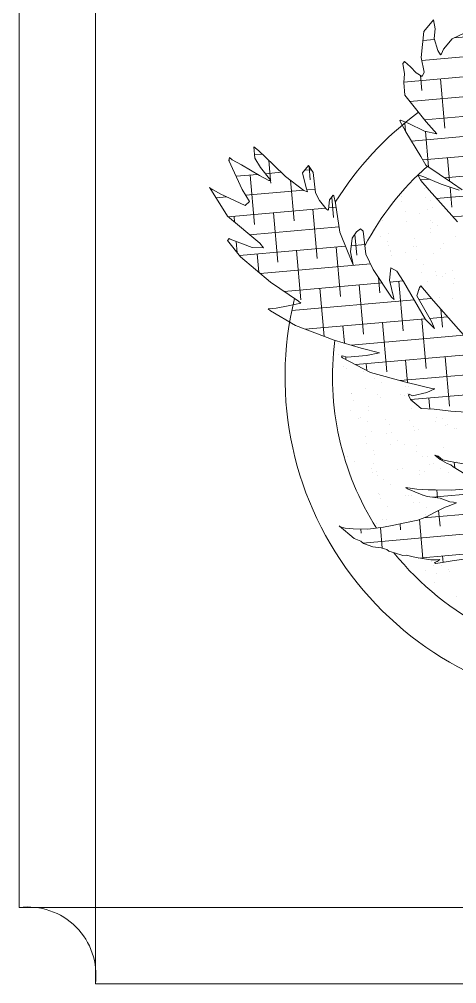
# Model space of a CAD drawing. Header units: millimetres. Extents: x 235.7 to 251.5, y 148.6 to 159.
# Drawn here: x 249.4412 to 249.6566, y 155.4264 to 155.901 of the extents above; entities that cross this region are included whole.
import ezdxf

# ---------------------------------------------------------------- set-up
doc = ezdxf.new("R2010")
doc.units = ezdxf.units.MM
doc.layers.add('A-FURN', color=9, linetype='Continuous', lineweight=18)

msp = doc.modelspace()

# ---------------------------------------------------------------- linework, layer by layer
at = {"layer": 'A-FURN'}
for p, q in [((249.4787248424029, 156.0263692791711), (249.4787248424029, 155.4263692791944)), ((249.4412248424262, 155.9888692791944), (249.4412248424262, 155.4638692791711)), ((249.4412248424262, 155.4638692791711), (250.0412248424029, 155.4638692791711)), ((249.4787248424029, 155.4263692791362), (250.0037248424844, 155.4263692791944))]:
    msp.add_line(p, q, dxfattribs=at)
at = {"layer": 'A-FURN', "color": 252}
for p, q in [((249.6403934639476, 155.8949639004891), (249.6451528731279, 155.9006359850341)), ((249.6451528731279, 155.9006359850341), (249.6460781830231, 155.8962349359604)), ((249.6391413701635, 155.8821201179959), (249.6403934639476, 155.8949639004891)), ((249.6460781830231, 155.8962349359604), (249.6455327358134, 155.8914570436972)), ((249.6544522430963, 155.8914233668743), (249.6606203641848, 155.8943024649193)), ((249.6456655262758, 155.8910024741301), (249.6399586048735, 155.8905031832037)), ((249.6455327358134, 155.8914570436972), (249.6472470918056, 155.8855884382517)), ((249.6500894513434, 155.8862239559874), (249.6544522430963, 155.8914233668743)), ((249.6754341327298, 155.8936068897237), (249.6553693582631, 155.8918514494217)), ((249.6472470918056, 155.8855884382517), (249.6487136600556, 155.8835523776374)), ((249.649110277483, 155.8840250512954), (249.6500894513434, 155.8862239559874)), ((249.6300895916233, 155.8792442596014), (249.630882826469, 155.880189607024)), ((249.6311717325945, 155.8799471880754), (249.6306404092465, 155.8799007033058)), ((249.630882826469, 155.880189607024), (249.6339316758167, 155.8776313375278)), ((249.640570632779, 155.8748797867722), (249.6391413701635, 155.8821201179959)), ((249.6718112534214, 155.8835026854389), (249.6394277277536, 155.8806694940579)), ((249.6487136600556, 155.8835523776374), (249.649110277483, 155.8840250512954)), ((249.6309570450217, 155.8740862845747), (249.6300895916233, 155.8792442596014)), ((249.6339316758167, 155.8776313375278), (249.6365839076397, 155.8746003942576)), ((249.6306388347984, 155.869923192146), (249.6309570450217, 155.8740862845747)), ((249.674421792153, 155.8739438345675), (249.6306534655517, 155.8701146021684)), ((249.6365839076397, 155.8746003942576), (249.6396906133385, 155.8727990505405)), ((249.6387745866109, 155.8733301853412), (249.6394169718975, 155.8659876879184)), ((249.6396906133385, 155.8727990505405), (249.640570632779, 155.8748797867722)), ((249.6487049859579, 155.8716939055635), (249.6508294071874, 155.8474116597975)), ((249.631150968741, 155.8636537860265), (249.6306388347984, 155.869923192146)), ((249.6415037310161, 155.8505367501002), (249.631150968741, 155.8636537860265)), ((249.6833782314756, 155.8649401780578), (249.6335746741216, 155.860582931386)), ((249.6286553549936, 155.8510479602456), (249.6289528179917, 155.8514024655499)), ((249.6289528179917, 155.8514024655499), (249.632794902243, 155.8497895434276)), ((249.68391460317, 155.8551998610844), (249.6408004144095, 155.8514278583308)), ((249.6315719330355, 155.845580155474), (249.6286553549936, 155.8510479602456)), ((249.6310348668094, 155.8499268833369), (249.6313843969259, 155.8459317358239)), ((249.632794902243, 155.8497895434276), (249.6407889033073, 155.8459009840621)), ((249.6469073490822, 155.8445930320201), (249.6415037310161, 155.8505367501002)), ((249.6390286680638, 155.833483579818), (249.6315719330355, 155.845580155474)), ((249.6960377350332, 155.8464732542728), (249.6343483633675, 155.8410761335921)), ((249.6407889033073, 155.8459009840621), (249.6469073490822, 155.8445930320201)), ((249.6411816766547, 155.8458170202432), (249.6427066049589, 155.8283870099685)), ((249.5567536532637, 155.8382835507937), (249.5589556000176, 155.8364359117163)), ((249.5572244893413, 155.8326529021184), (249.5567536532637, 155.8382835507937)), ((249.7102815775973, 155.8379321856062), (249.6400070233848, 155.8317839587783)), ((249.5444297809118, 155.8315081343551), (249.5447148742979, 155.8328798600268)), ((249.5447148742979, 155.8328798600268), (249.5460699184093, 155.8317428513102)), ((249.5608443307037, 155.8346453640106), (249.5570853790591, 155.8343164983549)), ((249.5600295432353, 155.8280841493511), (249.5572244893413, 155.8326529021184)), ((249.5589556000176, 155.8364359117163), (249.5663504863856, 155.8294254380057)), ((249.641494960988, 155.8291990791813), (249.6390286680638, 155.833483579818)), ((249.652104059925, 155.8328423123379), (249.6531034878146, 155.8214187992868)), ((249.5509073421956, 155.8172126539098), (249.5444297809118, 155.8315081343551)), ((249.5445222027145, 155.831952821484), (249.5445925318779, 155.8311489554679)), ((249.5460699184093, 155.8317428513102), (249.5506597507766, 155.8293011303575)), ((249.5506597507766, 155.8293011303575), (249.5595419525224, 155.824063183041)), ((249.5650365437767, 155.8216677574972), (249.5600295432353, 155.8280841493511)), ((249.5641339673302, 155.8315267344684), (249.5649914616515, 155.8217255295261)), ((249.5663504863856, 155.8294254380057), (249.572390328487, 155.8235519729442)), ((249.5806488721329, 155.8254824838581), (249.5836235029371, 155.8290275367045)), ((249.5836235029371, 155.8290275367045), (249.5858791173907, 155.8255239197277)), ((249.5839748522567, 155.8284817903168), (249.5845386560262, 155.8220374837423)), ((249.6546116755387, 155.8204079798098), (249.641494960988, 155.8291990791813)), ((249.558536351755, 155.8246561986007), (249.5479540394902, 155.8237303662437)), ((249.554975076861, 155.82434462742), (249.5570994980907, 155.8000623816541)), ((249.5595419525224, 155.824063183041), (249.5641317848897, 155.8216214620882)), ((249.5702050283482, 155.8256770755211), (249.5624381472489, 155.8249975614739)), ((249.572390328487, 155.8235519729442), (249.5814253522944, 155.8167762162372)), ((249.5825160501962, 155.8180760689155), (249.5806488721329, 155.8254824838581)), ((249.5849500075937, 155.8269670940489), (249.5816525269898, 155.8266786018779)), ((249.5858791173907, 155.8255239197277), (249.5871058825636, 155.8156343479627)), ((249.6389374984063, 155.8216793554915), (249.6374296322333, 155.8243541735985)), ((249.6374296322333, 155.8243541735985), (249.6404248138327, 155.8234518819437)), ((249.6404248138327, 155.8234518819437), (249.6489848129692, 155.8198938701849)), ((249.6959689806239, 155.8268927522093), (249.6508285954525, 155.8229434802396)), ((249.5347663214687, 155.8182716503965), (249.5402030564394, 155.8151192989183)), ((249.5351050824966, 155.8179873982173), (249.5347663214687, 155.8182716503965)), ((249.5641317848897, 155.8216214620882), (249.5650365437767, 155.8216677574972)), ((249.5649966944422, 155.8216657184553), (249.5651128594133, 155.8203379467587)), ((249.5747754002227, 155.8217633040758), (249.5765252947034, 155.8017619186376)), ((249.6432443128533, 155.8222799414913), (249.6388172725051, 155.8218926256478)), ((249.6429860723703, 155.8168726460214), (249.6389374984063, 155.8216793554915)), ((249.7137044969938, 155.8186571654174), (249.6466575155378, 155.8127913146164)), ((249.6489848129692, 155.8198938701849), (249.6577720489372, 155.8169506581933)), ((249.6533652648367, 155.8184266742342), (249.6542284811545, 155.8085600665719)), ((249.6593130320053, 155.8170672067948), (249.6546116755387, 155.8204079798098)), ((249.5436896247656, 155.8041390139129), (249.5351050824966, 155.8179873982173)), ((249.5359941942779, 155.8175596998074), (249.5360967315948, 155.8163876929127)), ((249.5434983644666, 155.8135533017747), (249.5381441361017, 155.8130848674909)), ((249.5402030564394, 155.8151192989183), (249.5523779027828, 155.8093335652513)), ((249.5546005966646, 155.8112945131823), (249.5509073421956, 155.8172126539098)), ((249.5813115914112, 155.8168615304638), (249.5526891855685, 155.8143573944297)), ((249.5814253522944, 155.8167762162372), (249.5831770137753, 155.8161118812274)), ((249.5831770137753, 155.8161118812274), (249.5825160501962, 155.8180760689155)), ((249.5868930811212, 155.8173498475389), (249.5828786171597, 155.8169986274522)), ((249.5871058825636, 155.8156343479627), (249.5890640339216, 155.8117762255656)), ((249.5939555181423, 155.812101913721), (249.5958394508317, 155.8143471138705)), ((249.5950781021748, 155.8134397671655), (249.5959510913161, 155.8034614556213)), ((249.5958394508317, 155.8143471138705), (249.5961782119082, 155.8140628617494)), ((249.5961782119082, 155.8140628617494), (249.5968928432449, 155.8104426961131)), ((249.6295146545733, 155.8136912608943), (249.6295146545733, 155.8136912608943)), ((249.6409922866546, 155.8177064902369), (249.6409922866546, 155.8177064902369)), ((249.6570239080191, 155.8012675937239), (249.6429860723703, 155.8168726460214)), ((249.5523779027828, 155.8093335652513), (249.5546005966646, 155.8112945131823)), ((249.5890640339216, 155.8117762255656), (249.5922657052244, 155.8076801466696)), ((249.5935092252945, 155.8074421899668), (249.5939555181423, 155.812101913721)), ((249.5968928432449, 155.8104426961131), (249.5990449182644, 155.7961520752165)), ((249.6293945394128, 155.8110889328922), (249.6293945394128, 155.8110889328922)), ((249.6413593702884, 155.8131741094377), (249.6413593702884, 155.8131741094377)), ((249.6434994321356, 155.8119622038281), (249.6434994321356, 155.8119622038281)), ((249.5596113932685, 155.7907791617257), (249.5436896247656, 155.8041390139129)), ((249.5920078112268, 155.8080100850241), (249.5440740725424, 155.8038164262888)), ((249.5469617155382, 155.8040690623155), (249.5472143497418, 155.8011814401564)), ((249.5663875121511, 155.805768599299), (249.5685119333806, 155.7814863535331)), ((249.5858133087639, 155.8074681362828), (249.5879377299933, 155.7831858905167)), ((249.5922657052244, 155.8076801466696), (249.5931126078184, 155.8069695162508)), ((249.5931126078184, 155.8069695162508), (249.5935092252945, 155.8074421899668)), ((249.5971908904879, 155.8084635457016), (249.5935767632294, 155.808147350538)), ((249.6315482946839, 155.8063407704057), (249.6315482946839, 155.8063407704057)), ((249.6384070204028, 155.8053473492774), (249.6384070204028, 155.8053473492774)), ((249.6423667274587, 155.8072665758466), (249.6423667274587, 155.8072665758466)), ((249.6446721847537, 155.8082427077202), (249.6446721847537, 155.8082427077202)), ((249.701507820266, 155.807802851055), (249.6548194623869, 155.803718149022)), ((249.6202304492571, 155.8018623737628), (249.6202304492571, 155.8018623737628)), ((249.6320751649722, 155.8013452223063), (249.6320751649722, 155.8013452223063)), ((249.6438013520902, 155.8019107809824), (249.6438013520902, 155.8019107809824)), ((249.6447381011808, 155.8007923465715), (249.6447381011808, 155.8007923465715)), ((249.6472550400608, 155.7997105390863), (249.6472550400608, 155.7997105390863)), ((249.5986456196185, 155.798803574593), (249.5546368094284, 155.7949533026061)), ((249.5990449182644, 155.7961520752165), (249.6028455081626, 155.7869219789614)), ((249.6052170317296, 155.7931881453817), (249.607357129552, 155.7964266082797)), ((249.6064711053781, 155.7950858488135), (249.6073635266061, 155.7848854275004)), ((249.607357129552, 155.7964266082797), (249.6091832060062, 155.7979148825527)), ((249.6091832060062, 155.7979148825527), (249.6105382501176, 155.7967778738362)), ((249.6105382501176, 155.7967778738362), (249.6119178375166, 155.7853504926414)), ((249.622834570049, 155.795595792545), (249.622834570049, 155.795595792545)), ((249.6435680905318, 155.7981413173425), (249.6435680905318, 155.7981413173425)), ((249.6438226166067, 155.7962079998628), (249.6438226166067, 155.7962079998628)), ((249.5437678356463, 155.7921926635259), (249.5445610705407, 155.7931380110065)), ((249.5501711783773, 155.7840005055299), (249.5437678356463, 155.7921926635259)), ((249.5445610705407, 155.7931380110065), (249.5450692121067, 155.7927116327668)), ((249.5450692121067, 155.7927116327668), (249.5558477163671, 155.7887016652512)), ((249.5480524629162, 155.7916017627378), (249.5485342687888, 155.7860946964142)), ((249.5614167226041, 155.7884588488836), (249.5596113932685, 155.7907791617257)), ((249.6042584086643, 155.7865418961886), (249.6052170317296, 155.7931881453817)), ((249.611341180744, 155.7901270488526), (249.6046916032161, 155.7895452862016)), ((249.6190771606443, 155.793921250554), (249.6190771606443, 155.793921250554)), ((249.6225308486149, 155.7917210086578), (249.6225308486149, 155.7917210086578)), ((249.635770204109, 155.7929505844172), (249.635770204109, 155.7929505844172)), ((249.6501841220587, 155.790761076013), (249.6501841220587, 155.790761076013)), ((249.6562675210508, 155.7939689554715), (249.6562675210508, 155.7939689554715)), ((249.6018670851437, 155.7892981728904), (249.54960428053, 155.7847257699626)), ((249.5558477163671, 155.7887016652512), (249.5614167226041, 155.7884588488836)), ((249.5583741508283, 155.7854930341944), (249.5591649752931, 155.7764538691993)), ((249.577799947441, 155.787192571178), (249.5799243686705, 155.7629103254121)), ((249.5972257440538, 155.7888921081617), (249.5993501652833, 155.7646098623957)), ((249.6028455081626, 155.7869219789614), (249.6055761472385, 155.7802006169785)), ((249.6055761472385, 155.7802006169785), (249.6042584086643, 155.7865418961886)), ((249.6119178375166, 155.7853504926414), (249.6154953791376, 155.7779185001817)), ((249.622790959656, 155.7895163351748), (249.622790959656, 155.7895163351748)), ((249.6238190666573, 155.7873291509949), (249.6238190666573, 155.7873291509949)), ((249.6240359331221, 155.786470534041), (249.6240359331221, 155.786470534041)), ((249.6315433296049, 155.785979425043), (249.6315433296049, 155.785979425043)), ((249.6354538958646, 155.7889634594399), (249.6354538958646, 155.7889634594399)), ((249.6369429567271, 155.7892310883093), (249.6369429567271, 155.7892310883093)), ((249.6451970574107, 155.7857680854726), (249.6451970574107, 155.7857680854726)), ((249.6487012752828, 155.7883850663635), (249.6487012752828, 155.7883850663635)), ((249.5649072832491, 155.7716355360473), (249.5501711783773, 155.7840005055299)), ((249.6142090553318, 155.7805907119514), (249.5598976574973, 155.7758390803406)), ((249.624290459197, 155.7845372165613), (249.624290459197, 155.7845372165613)), ((249.6369376612923, 155.782542856748), (249.6369376612923, 155.782542856748)), ((249.6403913492629, 155.7803426148519), (249.6403913492629, 155.7803426148519)), ((249.6154953791376, 155.7779185001817), (249.6245467649338, 155.7642824952277)), ((249.6234728218807, 155.7726342575536), (249.6242042078435, 155.7786657070095)), ((249.6242042078435, 155.7786657070095), (249.6271415331106, 155.7770064893623)), ((249.6271415331106, 155.7770064893623), (249.6304547285614, 155.772011358462)), ((249.6394170699668, 155.7765561792321), (249.6394170699668, 155.7765561792321)), ((249.6463984204839, 155.7766428269685), (249.6463984204839, 155.7766428269685)), ((249.6512617856818, 155.7760390277755), (249.6512617856818, 155.7760390277755)), ((249.6544060314836, 155.7773708900245), (249.6544060314836, 155.7773708900245)), ((249.5787015199228, 155.7622759321624), (249.5649072832491, 155.7716355360473)), ((249.6198884142212, 155.7713003480542), (249.5716244966361, 155.7670778024082)), ((249.6181041383308, 155.7739883778687), (249.6187759618961, 155.7663093993793)), ((249.6254515239274, 155.7643287906459), (249.6234728218807, 155.7726342575536)), ((249.6303209328925, 155.77221307517), (249.6237109393604, 155.77163477567)), ((249.6280639759566, 155.7720156170242), (249.6301883971861, 155.7477333712583)), ((249.6304547285614, 155.772011358462), (249.6412783268073, 155.7532636738508)), ((249.6424548940319, 155.7717494566021), (249.6424548940319, 155.7717494566021)), ((249.6466529465588, 155.7747095094888), (249.6466529465588, 155.7747095094888)), ((249.6494038302528, 155.7746010312371), (249.6494038302528, 155.7746010312371)), ((249.6547981619403, 155.7711644629421), (249.6547981619403, 155.7711644629421)), ((249.6555787841017, 155.7736513939166), (249.6555787841017, 155.7736513939166)), ((249.589212382731, 155.7686165430571), (249.5912834879383, 155.7449437022134)), ((249.6086381793437, 155.7703160800408), (249.6107626005732, 155.7460338342748)), ((249.6246796388069, 155.7666115008086), (249.6246796388069, 155.7666115008086)), ((249.6369448558385, 155.764954589217), (249.6383372055936, 155.7690218510035)), ((249.6381587479328, 155.7685005494972), (249.6382017585089, 155.7680089363628)), ((249.6383372055936, 155.7690218510035), (249.6390312860679, 155.7698490300236)), ((249.6390312860679, 155.7698490300236), (249.6452239502889, 155.7624377555231)), ((249.5735662403849, 155.7599397610165), (249.5798871835445, 155.7612810495644)), ((249.6357162242266, 155.7628978585821), (249.5754154686504, 155.7576222260672)), ((249.5798871835445, 155.7612810495644), (249.5787015199228, 155.7622759321624)), ((249.6245467649338, 155.7642824952277), (249.6259018090451, 155.7631454865111)), ((249.6259018090451, 155.7631454865111), (249.6254515239274, 155.7643287906459)), ((249.6441743539383, 155.7522432136778), (249.6369448558385, 155.764954589217)), ((249.6442179937876, 155.7636416670386), (249.6380009225468, 155.7630977437847)), ((249.6452239502889, 155.7624377555231), (249.6599806060231, 155.7456254413839)), ((249.6480273873628, 155.7642695950985), (249.6480273873628, 155.7642695950985)), ((249.6546405165743, 155.7636572649092), (249.6546405165743, 155.7636572649092)), ((249.5637254156897, 155.7585314590426), (249.5677121408777, 155.7588108516151)), ((249.5649110792629, 155.7575365763867), (249.5637254156897, 155.7585314590426)), ((249.577238747726, 155.7502130332805), (249.5649110792629, 155.7575365763867)), ((249.5677121408777, 155.7588108516151), (249.5735662403849, 155.7599397610165)), ((249.6488365024463, 155.7583219610771), (249.6496141937989, 155.7494329082417)), ((249.6410950106328, 155.7535811980001), (249.5820338113886, 155.748414012612)), ((249.6200506146338, 155.7517400519197), (249.6221750358633, 155.7274578061537)), ((249.6394764112466, 155.7534395889032), (249.6416008324761, 155.7291573431373)), ((249.6412783268073, 155.7532636738508), (249.6456243638275, 155.7488114696363)), ((249.652148774394, 155.7545482770185), (249.6433034946594, 155.7537744153161)), ((249.6456243638275, 155.7488114696363), (249.6441743539383, 155.7522432136778)), ((249.5963376444085, 155.7430474746362), (249.577238747726, 155.7502130332805)), ((249.6006248180209, 155.7500405149361), (249.6013645737255, 155.7415850685422)), ((249.60956189074, 155.7392003510337), (249.5963376444085, 155.7430474746362)), ((249.6601740171593, 155.7454631513665), (249.6047130582594, 155.7406109461945)), ((249.5983170746001, 155.7416479109143), (249.5983170746001, 155.7416479109143)), ((249.684315934976, 155.7377880520752), (249.60693525347, 155.7310181196675)), ((249.6185763636364, 155.7368719389253), (249.60956189074, 155.7392003510337)), ((249.5984860882506, 155.7358174778507), (249.5984860882506, 155.7358174778507)), ((249.5998573296393, 155.7348585562327), (249.6002539470574, 155.7353312299974)), ((249.6003654712054, 155.734432177993), (249.5998573296393, 155.7348585562327)), ((249.6002539470574, 155.7353312299974), (249.6026418327195, 155.73473714818)), ((249.614234122688, 155.7272251834304), (249.6003654712054, 155.734432177993)), ((249.6019486000183, 155.7349096174692), (249.6020677643458, 155.7335475629732)), ((249.6026418327195, 155.73473714818), (249.6122554204768, 155.7355306503773)), ((249.6122554204768, 155.7355306503773), (249.6185763636364, 155.7368719389253)), ((249.6125825200291, 155.7359157261847), (249.6125825200291, 155.7359157261847)), ((249.6314630499238, 155.7331640237987), (249.6324256270308, 155.7221617171204)), ((249.6508888465365, 155.7348635607821), (249.653013267766, 155.7105813150162)), ((249.6006313825775, 155.7302942927624), (249.6006313825775, 155.7302942927624)), ((249.6022802487022, 155.7292406307064), (249.6022802487022, 155.7292406307064)), ((249.6120372533109, 155.7314644868152), (249.6123211731392, 155.7282192683286)), ((249.7044414788887, 155.7297615655988), (249.6288010273608, 155.7231438835861)), ((249.6109522572112, 155.7278756523397), (249.6109522572112, 155.7278756523397)), ((249.6315276900347, 155.7223799376281), (249.614234122688, 155.7272251834304)), ((249.6163465888986, 155.7244390840448), (249.6163465888986, 155.7244390840448)), ((249.6117934024955, 155.7194295381214), (249.6117934024955, 155.7194295381214)), ((249.6198002768692, 155.7222388421486), (249.6198002768692, 155.7222388421486)), ((249.6312183474037, 155.7203360317919), (249.6312183474037, 155.7203360317919)), ((249.6389598819399, 155.7205737344109), (249.6315276900347, 155.7223799376281)), ((249.6325269229784, 155.7219750629188), (249.6325269229784, 155.7219750629188)), ((249.6327814490532, 155.7200417454391), (249.6327814490532, 155.7200417454391)), ((249.7026708978336, 155.7198194164125), (249.6338418468293, 155.7137976547284)), ((249.6449791732948, 155.7191476139087), (249.6389598819399, 155.7205737344109)), ((249.6419508748488, 155.717258538913), (249.645883932279, 155.7191939094336)), ((249.645883932279, 155.7191939094336), (249.6449791732948, 155.7191476139087)), ((249.6048407591012, 155.7168945921184), (249.6048407591012, 155.7168945921184)), ((249.6048532920024, 155.7169041067738), (249.6048532920024, 155.7169041067738)), ((249.6175036953096, 155.7163417163836), (249.6175036953096, 155.7163417163836)), ((249.6192672099521, 155.7147145983696), (249.6192672099521, 155.7147145983696)), ((249.6288127578592, 155.7164972585338), (249.6288127578592, 155.7164972585338)), ((249.6307510747278, 155.7157633233071), (249.6307510747278, 155.7157633233071)), ((249.6323911000219, 155.716616535684), (249.6323911000219, 155.716616535684)), ((249.632845428609, 155.7160386584179), (249.6332420460271, 155.7165113321825)), ((249.6338451531579, 155.7137902185993), (249.632845428609, 155.7160386584179)), ((249.6329503821935, 155.7161637381639), (249.6329897163466, 155.7157141467362)), ((249.6332420460271, 155.7165113321825), (249.6348945532431, 155.7157288287797)), ((249.6390959492109, 155.7093843099676), (249.6338451531579, 155.7137902185993)), ((249.6348945532431, 155.7157288287797), (249.6419508748488, 155.717258538913)), ((249.6428754852137, 155.7145879956776), (249.6433491180263, 155.7091743478584)), ((249.6060260446205, 155.7131846106659), (249.6060260446205, 155.7131846106659)), ((249.6129947655687, 155.7103042796173), (249.6129947655687, 155.7103042796173)), ((249.6341558898574, 155.7096018310489), (249.6341558898574, 155.7096018310489)), ((249.6342070895466, 155.7130606902388), (249.6342070895466, 155.7130606902388)), ((249.6454705600123, 155.7090696206648), (249.6390959492109, 155.7093843099676)), ((249.6536959868696, 155.7082087648796), (249.6454705600123, 155.7090696206648)), ((249.6040885664133, 155.7085077281053), (249.6040885664133, 155.7085077281053)), ((249.6082194899936, 155.7045128292521), (249.6082194899936, 155.7045128292521)), ((249.6094828981007, 155.7050711598103), (249.6094828981007, 155.7050711598103)), ((249.6132492916435, 155.7083709621376), (249.6132492916435, 155.7083709621376)), ((249.6466732585072, 155.7051188647278), (249.6466732585072, 155.7051188647278)), ((249.6498541747784, 155.7047563373992), (249.6498541747784, 155.7047563373992)), ((249.6613141176343, 155.7076561188646), (249.6536959868696, 155.7082087648796)), ((249.6129365860713, 155.7028709179141), (249.6129365860713, 155.7028709179141)), ((249.6214668694117, 155.7039344361757), (249.6214668694117, 155.7039344361757)), ((249.6234891193771, 155.7013244123811), (249.6234891193771, 155.7013244123811)), ((249.6333115851268, 155.703417284719), (249.6333115851268, 155.703417284719)), ((249.6353572529306, 155.7004765725447), (249.6353572529306, 155.7004765725447)), ((249.6459745213353, 155.7028644089842), (249.6459745213353, 155.7028644089842)), ((249.6510269273965, 155.7010368412913), (249.6510269273965, 155.7010368412913)), ((249.6520675901946, 155.7016822964328), (249.6520675901946, 155.7016822964328)), ((249.6555212781652, 155.6994820545366), (249.6555212781652, 155.6994820545366)), ((249.6565183772192, 155.6997741239765), (249.6565183772192, 155.6997741239765)), ((249.6115379819255, 155.6957029789587), (249.6115379819255, 155.6957029789587)), ((249.6146237324476, 155.6979310477474), (249.6146237324476, 155.6979310477474)), ((249.6219490670612, 155.6971293342993), (249.6219490670612, 155.6971293342993)), ((249.6246618719952, 155.6976049162731), (249.6246618719952, 155.6976049162731)), ((249.6356117790054, 155.6985432550651), (249.6356117790054, 155.6985432550651)), ((249.6379030373267, 155.6991349039767), (249.6379030373267, 155.6991349039767)), ((249.6121826640956, 155.6921055490442), (249.6121826640956, 155.6921055490442)), ((249.6240273798107, 155.6915883975877), (249.6240273798107, 155.6915883975877)), ((249.6273433987487, 155.6936927660043), (249.6273433987487, 155.6936927660043)), ((249.6307970867193, 155.6914925241082), (249.6307970867193, 155.6914925241082)), ((249.6366903160192, 155.6910355218528), (249.6366903160192, 155.6910355218528)), ((249.6499376954374, 155.6904571287764), (249.6499376954374, 155.6904571287764)), ((249.6026192073028, 155.6857032355759), (249.6026192073028, 155.6857032355759)), ((249.6158250955208, 155.6888057892432), (249.6158250955208, 155.6888057892432)), ((249.6160796215956, 155.6868724717636), (249.6160796215956, 155.6868724717636)), ((249.6369862198095, 155.6881033406748), (249.6369862198095, 155.6881033406748)), ((249.6398095677092, 155.6857509404934), (249.6398095677092, 155.6857509404934)), ((249.6421249467519, 155.6857447179883), (249.6421249467519, 155.6857447179883)), ((249.6484527828836, 155.6844167543545), (249.6459120751019, 155.686548645611)), ((249.6459120751019, 155.686548645611), (249.6474943561998, 155.686026436729)), ((249.6479218114995, 155.6856677617718), (249.6470525169213, 155.6855917083509)), ((249.6474943561998, 155.686026436729), (249.649696302905, 155.6841787975936)), ((249.6060728952734, 155.6835029936797), (249.6060728952734, 155.6835029936797)), ((249.6157598913505, 155.6823127929702), (249.6157598913505, 155.6823127929702)), ((249.6432976993699, 155.6820252218803), (249.6432976993699, 155.6820252218803)), ((249.6452038993967, 155.6823143721984), (249.6452038993967, 155.6823143721984)), ((249.6518982496102, 155.6823311584583), (249.6484527828836, 155.6844167543545)), ((249.649696302905, 155.6841787975936), (249.6533277085884, 155.6833467590154)), ((249.6536499111397, 155.6816668235064), (249.6518982496102, 155.6823311584583)), ((249.6533277085884, 155.6833467590154), (249.6599129978997, 155.6822511862172)), ((249.6548355747128, 155.6806719408505), (249.6536499111397, 155.6816668235064)), ((249.6607804512495, 155.6770932111325), (249.6548355747128, 155.6806719408505)), ((249.6554265314579, 155.6829975847976), (249.6556741648926, 155.6801671216875)), ((249.6565388647014, 155.6835552095841), (249.6565388647014, 155.6835552095841)), ((249.6028984587794, 155.6802766619128), (249.6028984587794, 155.6802766619128)), ((249.6147431744945, 155.6797595104562), (249.6147431744945, 155.6797595104562)), ((249.6150853762633, 155.6777614100649), (249.6150853762633, 155.6777614100649)), ((249.6169326439686, 155.6785932968622), (249.6169326439686, 155.6785932968622)), ((249.6174540623997, 155.6764325573733), (249.6174540623997, 155.6764325573733)), ((249.627406110703, 155.6792066347214), (249.627406110703, 155.6792066347214)), ((249.6301738093001, 155.6801232845659), (249.6301738093001, 155.6801232845659)), ((249.6381875828826, 155.6789780821708), (249.6381875828826, 155.6789780821708)), ((249.6384421089575, 155.6770447646911), (249.6384421089575, 155.6770447646911)), ((249.6406534901213, 155.6786282416449), (249.6406534901213, 155.6786282416449)), ((249.6486575873673, 155.6801141303022), (249.6486575873673, 155.6801141303022)), ((249.6524982058363, 155.6781110901883), (249.6524982058363, 155.6781110901883)), ((249.6204797079507, 155.6743248417699), (249.6204797079507, 155.6743248417699)), ((249.6239333959214, 155.6721245998737), (249.6239333959214, 155.6721245998737)), ((249.7191327404327, 155.6723234239405), (249.6446480441006, 155.6658068574052)), ((249.6181219053869, 155.6673777475899), (249.6181219053869, 155.6673777475899)), ((249.618655425473, 155.6673072988693), (249.618655425473, 155.6673072988693)), ((249.631369284805, 155.6667993545135), (249.631369284805, 155.6667993545135)), ((249.632468380339, 155.6698389817993), (249.631621477745, 155.6705496122182)), ((249.631621477745, 155.6705496122182), (249.6336706023306, 155.6702397825219)), ((249.639545252691, 155.6669213473735), (249.632468380339, 155.6698389817993)), ((249.6329458769113, 155.666383016259), (249.6329458769113, 155.666383016259)), ((249.6336706023306, 155.6702397825219), (249.6369632470442, 155.6696919960742)), ((249.6343957187251, 155.6667330985774), (249.6343957187251, 155.6667330985774)), ((249.6369632470442, 155.6696919960742), (249.6425322532233, 155.6694491797553)), ((249.6421025189007, 155.6661851393889), (249.639545252691, 155.6669213473735)), ((249.6398165497615, 155.6666048503008), (249.6398165497615, 155.6666048503008)), ((249.6425322532233, 155.6694491797553), (249.6462215152484, 155.6693740670628)), ((249.6462215152484, 155.6693740670628), (249.6542362636445, 155.6692940948311)), ((249.6468317240972, 155.6693679783173), (249.6471761507258, 155.6654311639377)), ((249.6542362636445, 155.6692940948311), (249.6598631262139, 155.6698082044559)), ((249.6189099515478, 155.6653739813895), (249.6189099515478, 155.6653739813895)), ((249.6355684713432, 155.6630136024695), (249.6355684713432, 155.6630136024695)), ((249.6383402085987, 155.6629464479639), (249.6383402085987, 155.6629464479639)), ((249.6485184276737, 155.6652316926512), (249.6421025189007, 155.6661851393889)), ((249.6531661164892, 155.6635468975936), (249.6485184276737, 155.6652316926512)), ((249.6488096366748, 155.6645435901731), (249.6488096366748, 155.6645435901731)), ((249.6509847205885, 155.6609471921211), (249.6529223210842, 155.6615364143805)), ((249.6529223210842, 155.6615364143805), (249.6564587610962, 155.6629991111365)), ((249.6550458605946, 155.6633791939092), (249.6531661164892, 155.6635468975936)), ((249.6564587610962, 155.6629991111365), (249.6550458605946, 155.6633791939092)), ((249.6224445812735, 155.6611116651551), (249.6224445812735, 155.6611116651551)), ((249.7012264491073, 155.6609695830277), (249.6404185175066, 155.6556495783602)), ((249.6410179128347, 155.6574795917967), (249.6410179128347, 155.6574795917967)), ((249.6417883010539, 155.6561790190805), (249.6460188215496, 155.6584688947501)), ((249.6417938965694, 155.6607462060678), (249.6417938965694, 155.6607462060678)), ((249.6460188215496, 155.6584688947501), (249.6509847205885, 155.6609471921211)), ((249.6477113696879, 155.6593135832079), (249.6483989804103, 155.651454156686)), ((249.6170697051235, 155.6527566756394), (249.6170697051235, 155.6527566756394)), ((249.6202843923517, 155.6549340669993), (249.6202843923517, 155.6549340669993)), ((249.622085079489, 155.654970467382), (249.622085079489, 155.654970467382)), ((249.6248745962374, 155.6518453234787), (249.6319309178916, 155.65337503367)), ((249.6287173873957, 155.6526783859559), (249.6289731837976, 155.6497546197024)), ((249.6319309178916, 155.65337503367), (249.637516482538, 155.6545279007877)), ((249.633929795204, 155.6544533159254), (249.633929795204, 155.6544533159254)), ((249.637516482538, 155.6545279007877), (249.6417883010539, 155.6561790190805)), ((249.6383157901591, 155.6548368444915), (249.6399996726934, 155.635589979052)), ((249.6061761130842, 155.6453845963429), (249.5987233703745, 155.6516381441679)), ((249.5987233703745, 155.6516381441679), (249.5992315118919, 155.6512117658701)), ((249.5992315118919, 155.6512117658701), (249.601619397554, 155.6506176840527)), ((249.5994895871202, 155.6511475593618), (249.5995039713392, 155.650983146987)), ((249.601619397554, 155.6506176840527), (249.6056474207136, 155.6502583191905)), ((249.6056474207136, 155.6502583191905), (249.612926790557, 155.6499899253639)), ((249.6093666261923, 155.6501211903164), (249.6095473871847, 155.6480550827189)), ((249.6943550446707, 155.6505811696209), (249.6104149827807, 155.6432373657899)), ((249.612926790557, 155.6499899253639), (249.62049125368, 155.6510932571995)), ((249.6190867474779, 155.6508883997786), (249.6199761651877, 155.6407223088373)), ((249.62049125368, 155.6510932571995), (249.6248745962374, 155.6518453234787)), ((249.6094109012915, 155.6440798840487), (249.6061761130842, 155.6453845963429)), ((249.6107659454029, 155.6429428753322), (249.6094109012915, 155.6440798840487)), ((249.6152442537382, 155.6414002062864), (249.6107659454029, 155.6429428753322)), ((249.619441657378, 155.6408987154122), (249.6152442537382, 155.6414002062864)), ((249.6210239383206, 155.6403765064629), (249.619441657378, 155.6408987154122)), ((249.6221683040772, 155.6400203813091), (249.6210239383206, 155.6403765064629)), ((249.6231845871607, 155.6391676247717), (249.6221683040772, 155.6400203813091)), ((249.6260103882221, 155.6384074591774), (249.6231845871607, 155.6391676247717)), ((249.6301499353649, 155.6371490423501), (249.6260103882221, 155.6384074591774)), ((249.6747781735976, 155.6390811719187), (249.6380453064655, 155.6358674624658)), ((249.6316909185396, 155.6372655909609), (249.6301499353649, 155.6371490423501)), ((249.6367352246761, 155.6360534695519), (249.6316909185396, 155.6372655909609)), ((249.6439567381779, 155.6350281498395), (249.6367352246761, 155.6360534695519)), ((249.6467412412674, 155.6349067416801), (249.6439567381779, 155.6350281498395)), ((249.6441027688616, 155.634047783943), (249.6441027688616, 155.634047783943)), ((249.645650543317, 155.6336068889438), (249.6469519197287, 155.6341258581267)), ((249.6461586848831, 155.6331805107041), (249.645650543317, 155.6336068889438)), ((249.6484350464067, 155.6334854807844), (249.6461586848831, 155.6331805107041)), ((249.6483813787649, 155.6351414586352), (249.6467412412674, 155.6349067416801)), ((249.6469519197287, 155.6341258581267), (249.6483813787649, 155.6351414586352)), ((249.6544585265587, 155.6344722641346), (249.6484350464067, 155.6334854807844)), ((249.6496736331481, 155.6368848092264), (249.6499493321421, 155.633733555305)), ((249.6656709537258, 155.6361392408191), (249.6544585265587, 155.6344722641346)), ((249.6412717001985, 155.6296642728513), (249.6412717001985, 155.6296642728513)), ((249.6453023180732, 155.6321417847738), (249.6453023180732, 155.6321417847738)), ((249.6464750706913, 155.6284222886659), (249.6464750706913, 155.6284222886659)), ((249.6493370184489, 155.6322001299235), (249.6493370184489, 155.6322001299235)), ((249.6527907064194, 155.6299998880274), (249.6527907064194, 155.6299998880274)), ((249.6531164159136, 155.6291471213947), (249.6531164159136, 155.6291471213947)), ((249.6454772096657, 155.6236078695528), (249.6454772096657, 155.6236078695528)), ((249.6564951468059, 155.6167653585284), (249.6564951468059, 155.6167653585284))]:
    msp.add_line(p, q, dxfattribs=at)
for radius, start, end in [(0.1620203883498069, 126.4633879941615, 147.9346643495601), (0.1386203883498069, 131.5141636505967, 152.2505233308162), (0.1620203883498069, 166.1893181499321, 271.1448240679904), (0.1386203883498069, 172.5223568879784, 212.4201720922169), (0.1386203883498069, 218.5719651719995, 268.7306536742719)]:
    msp.add_arc((249.7341000274465, 155.7249141683332), radius, start, end, dxfattribs=at)
at = {"layer": 'A-FURN'}
msp.add_arc((249.4453996732838, 155.4305441099939), 0.0335856533212851, 352.8594359848392, 97.14056410134862, dxfattribs=at)

doc.saveas('drawing.dxf')
